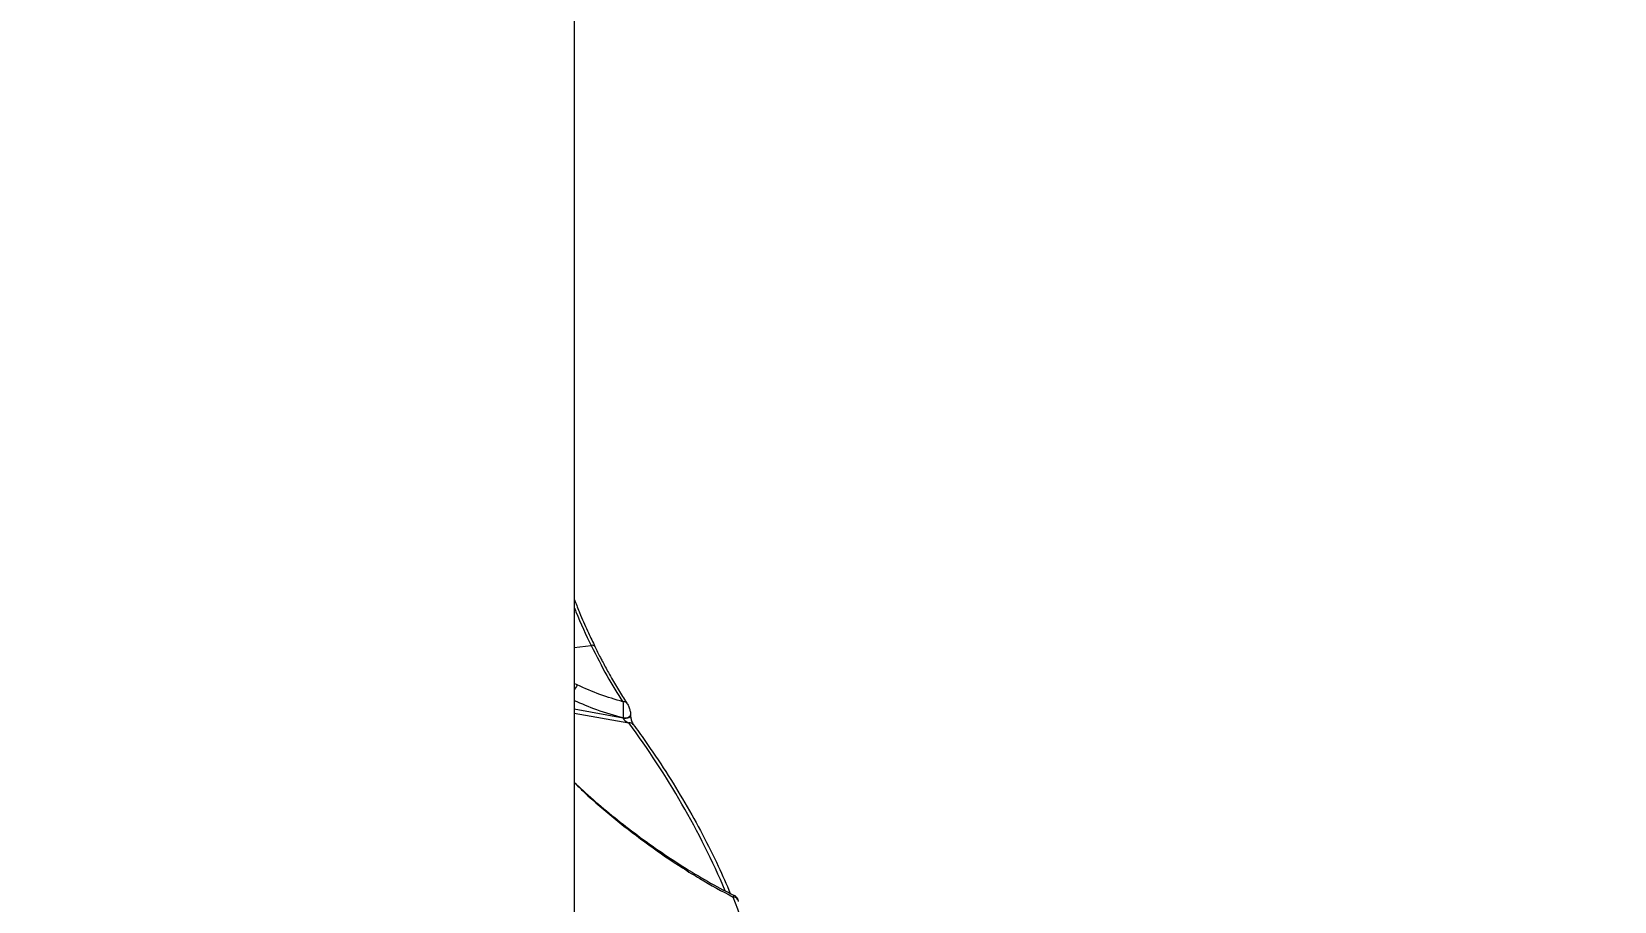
# Model space of a CAD drawing. Header units: millimetres. Extents: x -4781 to 5098, y -4410 to 4664.
# Drawn here: x -1296.6 to -1009.2, y -129.9 to 28 of the extents above; entities that cross this region are included whole.
import ezdxf

# ---------------------------------------------------------------- set-up
doc = ezdxf.new("R2010")
doc.units = ezdxf.units.MM
for name, color, linetype in [('DIKOM_ОБЪЕКТ', 7, 'Continuous'), ('DIKOM_РАЗМЕР_ЗОНА', 7, 'Continuous'), ('DIKOM_РАЗМЕР_ОБЪЕКТА', 7, 'Continuous')]:
    doc.layers.add(name, color=color, linetype=linetype)
doc.styles.add('style1', font='arial.ttf', dxfattribs={"width": 0.8})
doc.dimstyles.new('1-50', dxfattribs={"dimtxt": 300, "dimasz": 200, "dimexe": 100, "dimexo": 0, "dimgap": 100, "dimtad": 1, "dimtxsty": 'style1', "dimcen": 200, "dimclrd": 7, "dimclre": 7, "dimclrt": 7, "dimadec": 1, "dimazin": 2, "dimtfac": 1, "dimtmove": 0, "dimatfit": 2, "dimfxl": 0, "dimlwd": 25, "dimlwe": 18, "dimarcsym": 0})

# ---------------------------------------------------------------- blocks, each defined once
blk = doc.blocks.new('*D54')
at = {"layer": 'Defpoints', "color": 0, "transparency": 16777216}
for p in [(2534.93, 1098.4), (-3331.22, 763.4), (2534.93, -3200.56)]:
    blk.add_point(p, dxfattribs=at)
at = {"layer": 'DIKOM_РАЗМЕР_ОБЪЕКТА', "color": 7, "lineweight": 18, "transparency": 16777216}
for p, q in [((2534.93, 1098.4), (2534.93, -3300.56)), ((-3331.22, 763.4), (-3331.22, -3300.56))]:
    blk.add_line(p, q, dxfattribs=at)
at = {"layer": 'DIKOM_РАЗМЕР_ОБЪЕКТА', "color": 7, "lineweight": 25, "transparency": 16777216}
blk.add_line((-3131.22, -3200.56), (2334.93, -3200.56), dxfattribs=at)
at = {"layer": 'DIKOM_РАЗМЕР_ОБЪЕКТА', "color": 7, "transparency": 16777216}
for points in [[(-3131.22, -3167.23), (-3131.22, -3233.9), (-3331.22, -3200.56)], [(2334.93, -3167.23), (2334.93, -3233.9), (2534.93, -3200.56)]]:
    blk.add_solid(points, dxfattribs=at)
at = {"layer": 'DIKOM_РАЗМЕР_ОБЪЕКТА', "color": 7, "transparency": 16777216, "insert": (941.13, -2947.39), "char_height": 300, "attachment_point": 5, "style": 'style1'}
blk.add_mtext('5870', dxfattribs=at)
blk = doc.blocks.new('*D57')
at = {"layer": 'Defpoints', "color": 0, "transparency": 16777216}
for p in [(4034.06, 1180.11), (-4781.22, 856.14), (4034.06, -4310.06)]:
    blk.add_point(p, dxfattribs=at)
at = {"layer": 'DIKOM_РАЗМЕР_ЗОНА', "color": 7, "lineweight": 18, "transparency": 16777216}
for p, q in [((4034.06, 1180.11), (4034.06, -4410.06)), ((-4781.22, 856.14), (-4781.22, -4410.06))]:
    blk.add_line(p, q, dxfattribs=at)
at = {"layer": 'DIKOM_РАЗМЕР_ЗОНА', "color": 7, "lineweight": 25, "transparency": 16777216}
blk.add_line((-4581.22, -4310.06), (3834.06, -4310.06), dxfattribs=at)
at = {"layer": 'DIKOM_РАЗМЕР_ЗОНА', "color": 7, "transparency": 16777216}
for points in [[(-4581.22, -4276.72), (-4581.22, -4343.39), (-4781.22, -4310.06)], [(3834.06, -4276.72), (3834.06, -4343.39), (4034.06, -4310.06)]]:
    blk.add_solid(points, dxfattribs=at)
at = {"layer": 'DIKOM_РАЗМЕР_ЗОНА', "color": 7, "transparency": 16777216, "insert": (-1490.8, -4056.88), "char_height": 300, "attachment_point": 5, "style": 'style1'}
blk.add_mtext('8820', dxfattribs=at)

msp = doc.modelspace()

# ---------------------------------------------------------------- linework, layer by layer
at = {"layer": 'DIKOM_ОБЪЕКТ', "color": 7, "linetype": 'Continuous', "lineweight": 15}
for p, q in [((-1198.081, 124.716), (-1198.081, -137.394)), ((-1198.081, -83.78), (-1194.995, -83.408)), ((-1194.314, -83.584), (-1194.309, -83.594)), ((-1197.51, -90.591), (-1198.081, -90.334)), ((-1189.169, -96.6), (-1198.081, -94.991)), ((-1198.081, -95.693), (-1188.14, -97.487)), ((-1189.169, -96.519), (-1189.169, -96.6)), ((-1187.838, -96.033), (-1187.838, -96.114))]:
    msp.add_line(p, q, dxfattribs=at)
at = {"layer": 'DIKOM_ОБЪЕКТ', "color": 7, "linetype": 'Continuous', "lineweight": 15, "flags": 128}
for points in [[(-1188.509, -93.88), (-1188.507, -93.883), (-1188.477, -93.923)], [(-1189.169, -96.519), (-1188.891, -96.547), (-1188.609, -96.535), (-1188.345, -96.481), (-1188.121, -96.392), (-1187.954, -96.274), (-1187.859, -96.137), (-1187.838, -96.03)], [(-1189.169, -96.6), (-1188.891, -96.628), (-1188.609, -96.615), (-1188.345, -96.562), (-1188.121, -96.473), (-1187.954, -96.355), (-1187.859, -96.217), (-1187.838, -96.117)], [(-1168.343, -129.612), (-1168.312, -129.715), (-1168.295, -129.873)]]:
    msp.add_lwpolyline(points, dxfattribs=at)
at = {"layer": 'DIKOM_ОБЪЕКТ', "color": 7, "linetype": 'Continuous', "lineweight": 15}
for centre, radius, start, end in [((-1194.787, -84.007), 0.634, 41.80331, 109.22942), ((-1189.801, -95.633), 9.212, 146.8133, 154.00769), ((-1189.071, -94.386), 0.756, 41.98497, 101.13355), ((-1187.942, -98.244), 0.782, 38.90728, 104.6299), ((-1308.856, -187.096), 150.34, 23.16692, 36.58703), ((-1169.113, -129.947), 0.84, 23.48263, 96.1764), ((-1278.811, -172.383), 117.84, 3.639, 21.54297)]:
    msp.add_arc(centre, radius, start, end, dxfattribs=at)
for points, knots in [([(-1198.081, -75.024), (-1197.773, -75.773), (-1197.379, -76.729), (-1196.522, -78.825), (-1195.567, -80.957), (-1194.691, -82.78), (-1194.302, -83.59)], [0, 0, 0, 0, 0.2502612, 0.3195539, 0.6975616, 1, 1, 1, 1]), ([(-1198.081, -76.482), (-1197.975, -76.754), (-1196.998, -79.261), (-1195.939, -81.453), (-1194.995, -83.408)], [0, 0, 0, 0, 0.1084572, 1, 1, 1, 1]), ([(-1194.995, -83.408), (-1194.037, -85.308), (-1192.096, -89.155), (-1190.184, -92.136), (-1189.217, -93.644)], [0, 0, 0, 0, 0.4938174, 1, 1, 1, 1]), ([(-1194.308, -83.58), (-1193.98, -84.265), (-1193.537, -85.19), (-1193.092, -86.024), (-1192.976, -86.24)], [0, 0, 0, 0, 0.740665, 1, 1, 1, 1]), ([(-1192.976, -86.24), (-1192.606, -86.95), (-1191.747, -88.596), (-1190.402, -90.914), (-1189.277, -92.757), (-1188.653, -93.659), (-1188.502, -93.876)], [0, 0, 0, 0, 0.24605, 0.5705934, 0.8963804, 1, 1, 1, 1]), ([(-1189.217, -93.644), (-1190.613, -93.23), (-1193.421, -92.397), (-1196.142, -91.195), (-1197.51, -90.591)], [0, 0, 0, 0, 0.4974163, 1, 1, 1, 1]), ([(-1198.081, -93.391), (-1196.741, -93.972), (-1193.819, -95.239), (-1190.802, -96.07), (-1189.169, -96.519)], [0, 0, 0, 0, 0.4588404, 1, 1, 1, 1]), ([(-1189.217, -93.644), (-1189.203, -93.811), (-1189.175, -94.144), (-1189.152, -94.862), (-1189.147, -95.62), (-1189.156, -96.185), (-1189.166, -96.453), (-1189.169, -96.519)], [0, 0, 0, 0, 0.2415505, 0.483394, 0.7164502, 0.9306416, 1, 1, 1, 1]), ([(-1188.484, -93.928), (-1188.448, -93.979), (-1188.284, -94.21), (-1188.084, -94.673), (-1187.967, -95.14), (-1187.916, -95.343)], [0, 0, 0, 0, 0.1374156, 0.6256533, 1, 1, 1, 1]), ([(-1189.169, -96.6), (-1189.167, -96.621), (-1189.164, -96.655), (-1189.136, -96.728), (-1189.096, -96.794), (-1189.001, -96.917), (-1188.818, -97.088), (-1188.512, -97.304), (-1188.271, -97.423), (-1188.14, -97.487)], [0, 0, 0, 0, 0.044891, 0.074298, 0.1535836, 0.1942243, 0.3791819, 0.6613494, 1, 1, 1, 1]), ([(-1187.916, -95.343), (-1187.914, -95.348), (-1187.86, -95.548), (-1187.822, -95.798), (-1187.843, -96.007), (-1187.845, -96.03)], [0, 0, 0, 0, 0.02480728, 0.89080567, 1, 1, 1, 1]), ([(-1187.837, -96.118), (-1187.837, -96.128), (-1187.839, -96.173), (-1187.829, -96.311), (-1187.799, -96.524), (-1187.739, -96.804), (-1187.639, -97.134), (-1187.504, -97.474), (-1187.377, -97.695), (-1187.345, -97.736), (-1187.339, -97.743)], [0, 0, 0, 0, 0.0221886, 0.1004052, 0.2018516, 0.3227076, 0.4837919, 0.6936824, 0.9467558, 1, 1, 1, 1]), ([(-1187.334, -97.753), (-1186.624, -98.732), (-1184.569, -101.571), (-1181.394, -106.312), (-1177.909, -111.99), (-1174.738, -117.717), (-1171.988, -123.198), (-1170.437, -126.786), (-1169.724, -128.435)], [0, 0, 0, 0, 0.0980099, 0.2840146, 0.4699911, 0.6559266, 0.8418088, 1, 1, 1, 1]), ([(-1198.081, -108.22), (-1197.39, -108.875), (-1195.467, -110.697), (-1192.165, -113.515), (-1188.139, -116.736), (-1183.874, -119.877), (-1179.458, -122.871), (-1174.981, -125.61), (-1171.5, -127.581), (-1169.515, -128.541), (-1169.014, -128.784)], [0, 0, 0, 0, 0.0755223, 0.2100971, 0.3503642, 0.4970311, 0.6499561, 0.8009039, 0.9497559, 1, 1, 1, 1]), ([(-1198.081, -108.276), (-1197.48, -108.869), (-1195.032, -111.283), (-1190.493, -115.092), (-1184.53, -119.717), (-1179.414, -123.191), (-1174.305, -126.367), (-1171.231, -128.021), (-1169.203, -129.112)], [0, 0, 0, 0, 0.0665681, 0.2708108, 0.4801294, 0.6894593, 0.7951272, 1, 1, 1, 1]), ([(-1169.016, -128.788), (-1169.023, -128.779), (-1169.058, -128.732), (-1169.126, -128.868), (-1169.186, -129.056), (-1169.203, -129.112)], [0, 0, 0, 0, 0.1418416, 0.7443234, 1, 1, 1, 1]), ([(-1169.011, -128.776), (-1168.945, -128.813), (-1168.801, -128.892), (-1168.633, -129.07), (-1168.477, -129.302), (-1168.394, -129.476), (-1168.348, -129.6), (-1168.344, -129.613)], [0, 0, 0, 0, 0.1668676, 0.3644224, 0.5938146, 0.9592909, 1, 1, 1, 1])]:
    msp.add_open_spline(points, degree=3, knots=knots, dxfattribs=at)

# ---------------------------------------------------------------- dimensions: what is measured, and where the dimension line sits
at = {"layer": 'DIKOM_РАЗМЕР_ЗОНА'}
dim = msp.add_linear_dim(base=(4034.06, -4310.056), p1=(-4781.222, 856.139), p2=(4034.06, 1180.105), text='8820', dimstyle='1-50', dxfattribs=at)
dim.commit()
dim.dimension.update_dxf_attribs({"geometry": '*D57', "text_midpoint": (-1490.8, -4310.056), "dimtype": 160})
at = {"layer": 'DIKOM_РАЗМЕР_ОБЪЕКТА'}
dim = msp.add_linear_dim(base=(2534.928, -3200.563), p1=(-3331.222, 763.397), p2=(2534.928, 1098.401), text='5870', dimstyle='1-50', dxfattribs=at)
dim.commit()
dim.dimension.update_dxf_attribs({"geometry": '*D54', "text_midpoint": (941.132, -3200.563), "dimtype": 160})

doc.saveas('drawing.dxf')
